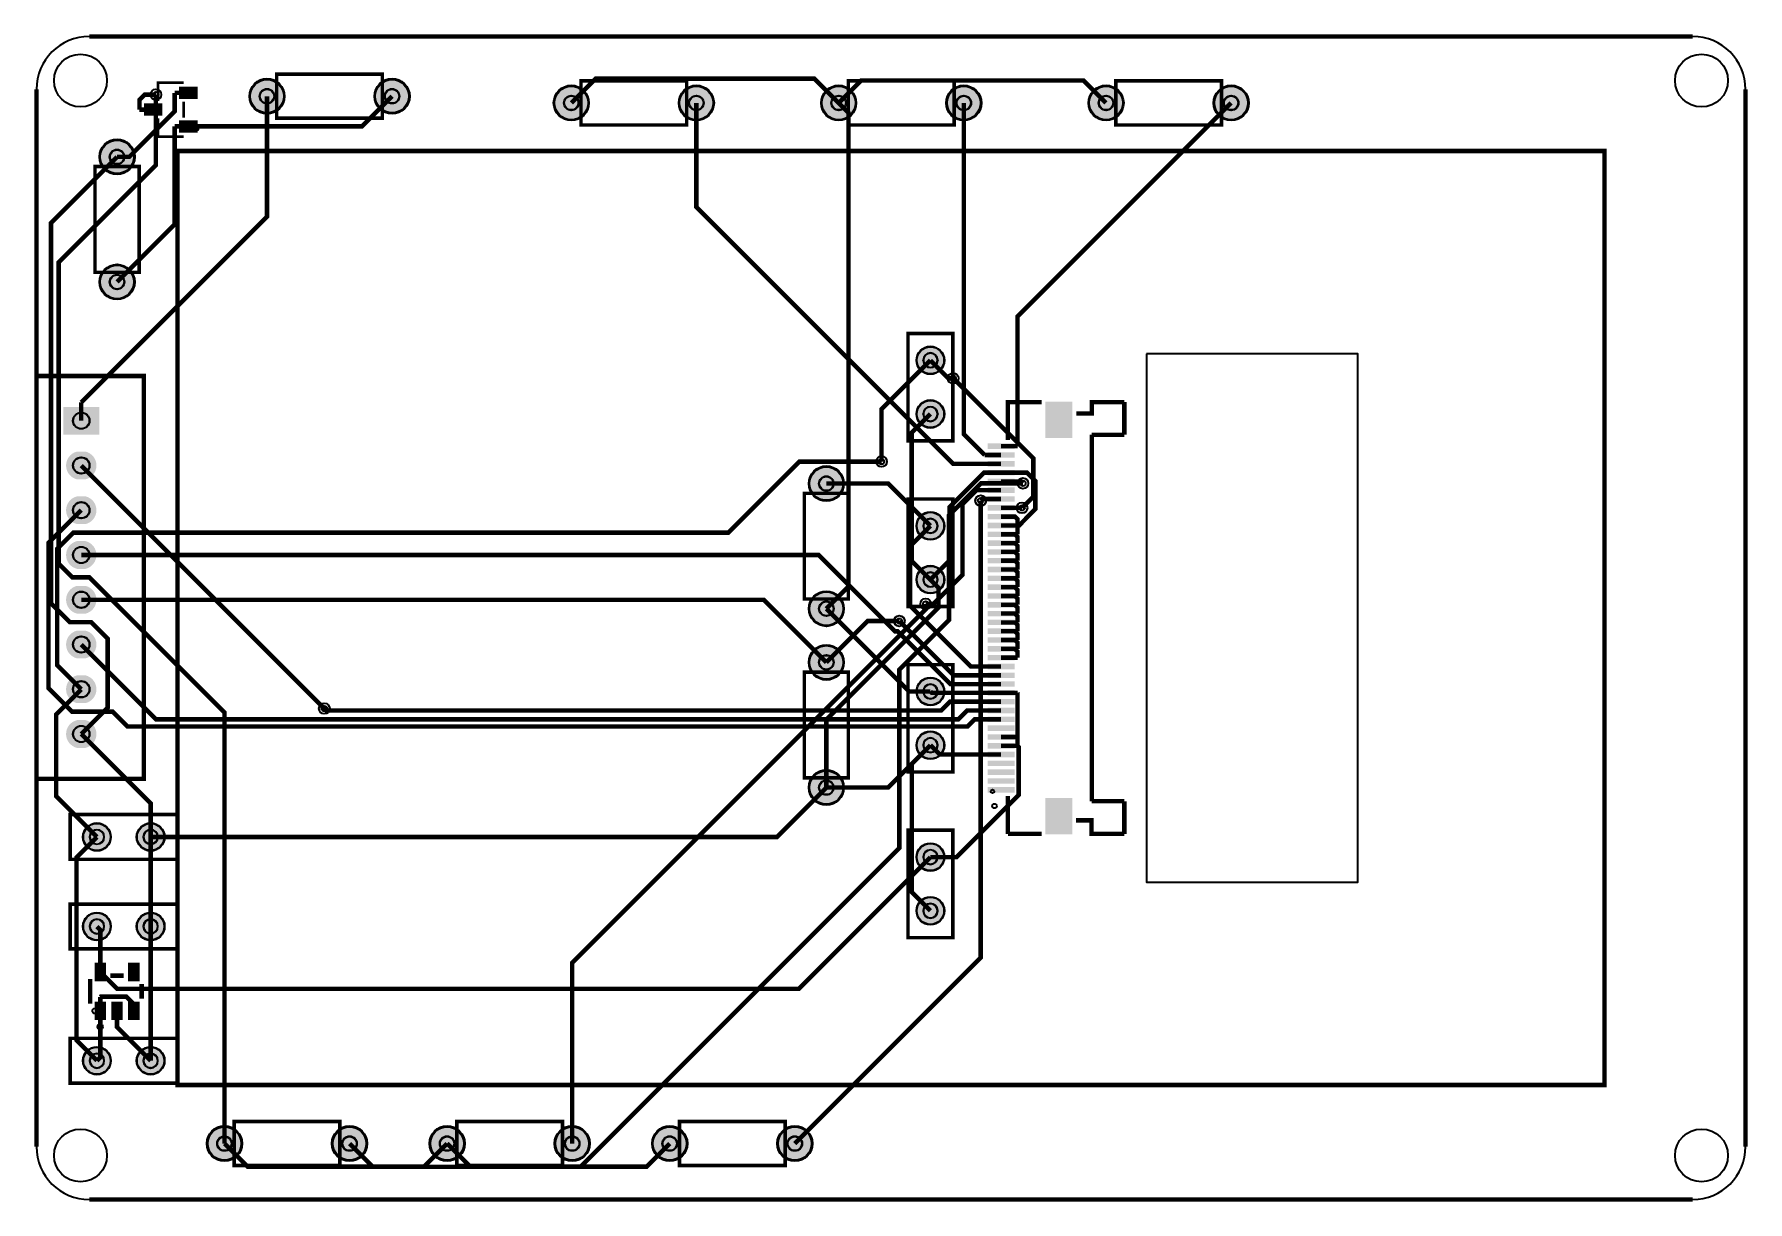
# Model space of a CAD drawing. Header units: millimetres. Extents: x -0.1 to 97.1, y -0.1 to 66.1.
import ezdxf

# ---------------------------------------------------------------- set-up
doc = ezdxf.new("R2010")
doc.units = ezdxf.units.MM
for name, color, linetype, true_color in [('BoardOutLine', 7, 'Continuous', 0xff00ff), ('BottomLayer', 7, 'Continuous', 0x0000ff), ('BottomSilkLayer', 7, 'Continuous', 0x66cc33), ('BottomSolderMaskLayer', 7, 'Continuous', 0xaa00ff), ('Document', 7, 'Continuous', 0xffffff), ('Hole', 7, 'Continuous', 0x222222), ('Multi-Layer', 7, 'Continuous', 0xc0c0c0), ('TopLayer', 7, 'Continuous', 0xff0000), ('TopPasteMaskLayer', 7, 'Continuous', 0x808080), ('TopSilkLayer', 7, 'Continuous', 0xffcc00), ('TopSolderMaskLayer', 7, 'Continuous', 0x800080)]:
    doc.layers.add(name, color=color, linetype=linetype, true_color=true_color)

msp = doc.modelspace()

# ---------------------------------------------------------------- hatches: boundary and pattern name
at = {"layer": 'BottomSolderMaskLayer'}
for points in [[(12.08, 62.611, 1), (14.082, 62.611, 1)], [(19.18, 62.611, 1), (21.182, 62.611, 1)], [(29.352, 62.23, 1), (31.354, 62.23, 1)], [(36.452, 62.23, 1), (38.454, 62.23, 1)], [(44.529, 62.23, 1), (46.53, 62.23, 1)], [(51.629, 62.23, 1), (53.63, 62.23, 1)], [(59.705, 62.23, 1), (61.707, 62.23, 1)], [(66.805, 62.23, 1), (68.807, 62.23, 1)], [(3.571, 59.17, 1), (5.573, 59.17, 1)], [(3.571, 52.07, 1), (5.573, 52.07, 1)], [(49.941, 47.625, 1), (51.532, 47.625, 1)], [(1.515, 44.983), (3.565, 44.983), (3.565, 43.409), (1.515, 43.409)], [(49.941, 44.577, 1), (51.532, 44.577, 1)], [(2.296, 40.869, -0.785398), (2.296, 42.443), (2.784, 42.443, -0.785398), (2.784, 40.869)], [(43.83, 40.628, 1), (45.832, 40.628, 1)], [(2.296, 38.329, -0.785398), (2.296, 39.903), (2.784, 39.903, -0.785398), (2.784, 38.329)], [(49.941, 38.227, 1), (51.532, 38.227, 1)], [(2.296, 35.789, -0.785398), (2.296, 37.363), (2.784, 37.363, -0.785398), (2.784, 35.789)], [(49.941, 35.179, 1), (51.532, 35.179, 1)], [(2.296, 33.249, -0.785398), (2.296, 34.823), (2.784, 34.823, -0.785398), (2.784, 33.249)], [(43.83, 33.528, 1), (45.832, 33.528, 1)], [(2.296, 30.709, -0.785398), (2.296, 32.283), (2.784, 32.283, -0.785398), (2.784, 30.709)], [(43.83, 30.48, 1), (45.832, 30.48, 1)], [(2.296, 28.169, -0.785398), (2.296, 29.743), (2.784, 29.743, -0.785398), (2.784, 28.169)], [(49.941, 28.829, 1), (51.532, 28.829, 1)], [(2.296, 25.629, -0.785398), (2.296, 27.203), (2.784, 27.203, -0.785398), (2.784, 25.629)], [(49.941, 25.781, 1), (51.532, 25.781, 1)], [(43.83, 23.38, 1), (45.832, 23.38, 1)], [(2.634, 20.574, 1), (4.224, 20.574, 1)], [(5.682, 20.574, 1), (7.272, 20.574, 1)], [(49.941, 19.431, 1), (51.532, 19.431, 1)], [(49.941, 16.383, 1), (51.532, 16.383, 1)], [(2.634, 15.494, 1), (4.224, 15.494, 1)], [(5.682, 15.494, 1), (7.272, 15.494, 1)], [(2.634, 7.874, 1), (4.224, 7.874, 1)], [(5.682, 7.874, 1), (7.272, 7.874, 1)], [(9.667, 3.175, 1), (11.669, 3.175, 1)], [(16.767, 3.175, 1), (18.769, 3.175, 1)], [(22.304, 3.175, 1), (24.305, 3.175, 1)], [(29.404, 3.175, 1), (31.405, 3.175, 1)], [(34.94, 3.175, 1), (36.942, 3.175, 1)], [(42.04, 3.175, 1), (44.042, 3.175, 1)]]:
    msp.add_hatch(color=256, dxfattribs=at).paths.add_polyline_path(points)
at = {"layer": 'Multi-Layer'}
for points in [[(12.131, 62.611, 1), (14.031, 62.611, 1)], [(19.231, 62.611, 1), (21.131, 62.611, 1)], [(29.403, 62.23, 1), (31.303, 62.23, 1)], [(36.503, 62.23, 1), (38.403, 62.23, 1)], [(44.58, 62.23, 1), (46.48, 62.23, 1)], [(51.68, 62.23, 1), (53.58, 62.23, 1)], [(59.756, 62.23, 1), (61.656, 62.23, 1)], [(66.856, 62.23, 1), (68.756, 62.23, 1)], [(3.622, 59.17, 1), (5.522, 59.17, 1)], [(3.622, 52.07, 1), (5.522, 52.07, 1)], [(49.967, 47.625, 1), (51.507, 47.625, 1)], [(1.54, 44.958), (3.54, 44.958), (3.54, 43.434), (1.54, 43.434)], [(49.967, 44.577, 1), (51.507, 44.577, 1)], [(2.302, 40.894, -0.785398), (2.302, 42.418), (2.778, 42.418, -0.785398), (2.778, 40.894)], [(43.881, 40.628, 1), (45.781, 40.628, 1)], [(2.302, 38.354, -0.785398), (2.302, 39.878), (2.778, 39.878, -0.785398), (2.778, 38.354)], [(49.967, 38.227, 1), (51.507, 38.227, 1)], [(2.302, 35.814, -0.785398), (2.302, 37.338), (2.778, 37.338, -0.785398), (2.778, 35.814)], [(49.967, 35.179, 1), (51.507, 35.179, 1)], [(2.302, 33.274, -0.785398), (2.302, 34.798), (2.778, 34.798, -0.785398), (2.778, 33.274)], [(43.881, 33.528, 1), (45.781, 33.528, 1)], [(2.302, 30.734, -0.785398), (2.302, 32.258), (2.778, 32.258, -0.785398), (2.778, 30.734)], [(43.881, 30.48, 1), (45.781, 30.48, 1)], [(2.302, 28.194, -0.785398), (2.302, 29.718), (2.778, 29.718, -0.785398), (2.778, 28.194)], [(49.967, 28.829, 1), (51.507, 28.829, 1)], [(2.302, 25.654, -0.785398), (2.302, 27.178), (2.778, 27.178, -0.785398), (2.778, 25.654)], [(49.967, 25.781, 1), (51.507, 25.781, 1)], [(43.881, 23.38, 1), (45.781, 23.38, 1)], [(2.659, 20.574, 1), (4.199, 20.574, 1)], [(5.707, 20.574, 1), (7.247, 20.574, 1)], [(49.967, 19.431, 1), (51.507, 19.431, 1)], [(49.967, 16.383, 1), (51.507, 16.383, 1)], [(2.659, 15.494, 1), (4.199, 15.494, 1)], [(5.707, 15.494, 1), (7.247, 15.494, 1)], [(2.659, 7.874, 1), (4.199, 7.874, 1)], [(5.707, 7.874, 1), (7.247, 7.874, 1)], [(9.718, 3.175, 1), (11.618, 3.175, 1)], [(16.818, 3.175, 1), (18.718, 3.175, 1)], [(22.355, 3.175, 1), (24.255, 3.175, 1)], [(29.455, 3.175, 1), (31.355, 3.175, 1)], [(34.991, 3.175, 1), (36.891, 3.175, 1)], [(42.091, 3.175, 1), (43.991, 3.175, 1)]]:
    msp.add_hatch(color=256, dxfattribs=at).paths.add_polyline_path(points)
at = {"layer": 'TopLayer'}
for points in [[(8.12, 63.124), (9.12, 63.124), (9.12, 62.474), (8.12, 62.474)], [(6.12, 62.174), (7.12, 62.174), (7.12, 61.524), (6.12, 61.524)], [(8.12, 61.224), (9.12, 61.224), (9.12, 60.574), (8.12, 60.574)], [(57.276, 43.25), (57.276, 45.25), (58.776, 45.25), (58.776, 43.25)], [(54.101, 42.6), (54.101, 42.9), (55.401, 42.9), (55.401, 42.6)], [(54.101, 42.1), (54.101, 42.4), (55.401, 42.4), (55.401, 42.1)], [(54.101, 41.6), (54.101, 41.9), (55.401, 41.9), (55.401, 41.6)], [(54.101, 41.1), (54.101, 41.4), (55.401, 41.4), (55.401, 41.1)], [(54.101, 40.6), (54.101, 40.9), (55.401, 40.9), (55.401, 40.6)], [(54.101, 40.1), (54.101, 40.4), (55.401, 40.4), (55.401, 40.1)], [(54.101, 39.6), (54.101, 39.9), (55.401, 39.9), (55.401, 39.6)], [(54.101, 39.1), (54.101, 39.4), (55.401, 39.4), (55.401, 39.1)], [(54.101, 38.6), (54.101, 38.9), (55.401, 38.9), (55.401, 38.6)], [(54.101, 38.1), (54.101, 38.4), (55.401, 38.4), (55.401, 38.1)], [(54.101, 37.6), (54.101, 37.9), (55.401, 37.9), (55.401, 37.6)], [(54.101, 37.1), (54.101, 37.4), (55.401, 37.4), (55.401, 37.1)], [(54.101, 36.6), (54.101, 36.9), (55.401, 36.9), (55.401, 36.6)], [(54.101, 36.1), (54.101, 36.4), (55.401, 36.4), (55.401, 36.1)], [(54.101, 35.6), (54.101, 35.9), (55.401, 35.9), (55.401, 35.6)], [(54.101, 35.1), (54.101, 35.4), (55.401, 35.4), (55.401, 35.1)], [(54.101, 34.6), (54.101, 34.9), (55.401, 34.9), (55.401, 34.6)], [(54.101, 34.1), (54.101, 34.4), (55.401, 34.4), (55.401, 34.1)], [(54.101, 33.6), (54.101, 33.9), (55.401, 33.9), (55.401, 33.6)], [(54.101, 33.1), (54.101, 33.4), (55.401, 33.4), (55.401, 33.1)], [(54.101, 32.6), (54.101, 32.9), (55.401, 32.9), (55.401, 32.6)], [(54.101, 32.1), (54.101, 32.4), (55.401, 32.4), (55.401, 32.1)], [(54.101, 31.6), (54.101, 31.9), (55.401, 31.9), (55.401, 31.6)], [(54.101, 31.1), (54.101, 31.4), (55.401, 31.4), (55.401, 31.1)], [(54.101, 30.6), (54.101, 30.9), (55.401, 30.9), (55.401, 30.6)], [(54.101, 30.1), (54.101, 30.4), (55.401, 30.4), (55.401, 30.1)], [(54.101, 29.6), (54.101, 29.9), (55.401, 29.9), (55.401, 29.6)], [(54.101, 29.1), (54.101, 29.4), (55.401, 29.4), (55.401, 29.1)], [(54.101, 28.6), (54.101, 28.9), (55.401, 28.9), (55.401, 28.6)], [(54.101, 28.1), (54.101, 28.4), (55.401, 28.4), (55.401, 28.1)], [(54.101, 27.6), (54.101, 27.9), (55.401, 27.9), (55.401, 27.6)], [(54.101, 27.1), (54.101, 27.4), (55.401, 27.4), (55.401, 27.1)], [(54.101, 26.6), (54.101, 26.9), (55.401, 26.9), (55.401, 26.6)], [(54.101, 26.1), (54.101, 26.4), (55.401, 26.4), (55.401, 26.1)], [(54.101, 25.6), (54.101, 25.9), (55.401, 25.9), (55.401, 25.6)], [(54.101, 25.1), (54.101, 25.4), (55.401, 25.4), (55.401, 25.1)], [(54.101, 24.6), (54.101, 24.9), (55.401, 24.9), (55.401, 24.6)], [(54.101, 24.1), (54.101, 24.4), (55.401, 24.4), (55.401, 24.1)], [(54.101, 23.6), (54.101, 23.9), (55.401, 23.9), (55.401, 23.6)], [(54.101, 23.1), (54.101, 23.4), (55.401, 23.4), (55.401, 23.1)], [(57.276, 20.75), (57.276, 22.75), (58.776, 22.75), (58.776, 20.75)], [(3.322, 13.411), (3.922, 13.411), (3.922, 12.411), (3.322, 12.411)], [(5.222, 13.411), (5.822, 13.411), (5.822, 12.411), (5.222, 12.411)], [(3.322, 11.211), (3.922, 11.211), (3.922, 10.211), (3.322, 10.211)], [(4.272, 11.211), (4.872, 11.211), (4.872, 10.211), (4.272, 10.211)], [(5.222, 11.211), (5.822, 11.211), (5.822, 10.211), (5.222, 10.211)]]:
    msp.add_hatch(color=256, dxfattribs=at).paths.add_polyline_path(points)
at = {"layer": 'TopPasteMaskLayer'}
for points in [[(8.12, 63.124), (9.12, 63.124), (9.12, 62.474), (8.12, 62.474)], [(6.12, 62.174), (7.12, 62.174), (7.12, 61.524), (6.12, 61.524)], [(8.12, 61.224), (9.12, 61.224), (9.12, 60.574), (8.12, 60.574)], [(57.276, 43.25), (57.276, 45.25), (58.776, 45.25), (58.776, 43.25)], [(54.101, 42.6), (54.101, 42.9), (55.401, 42.9), (55.401, 42.6)], [(54.101, 42.1), (54.101, 42.4), (55.401, 42.4), (55.401, 42.1)], [(54.101, 41.6), (54.101, 41.9), (55.401, 41.9), (55.401, 41.6)], [(54.101, 41.1), (54.101, 41.4), (55.401, 41.4), (55.401, 41.1)], [(54.101, 40.6), (54.101, 40.9), (55.401, 40.9), (55.401, 40.6)], [(54.101, 40.1), (54.101, 40.4), (55.401, 40.4), (55.401, 40.1)], [(54.101, 39.6), (54.101, 39.9), (55.401, 39.9), (55.401, 39.6)], [(54.101, 39.1), (54.101, 39.4), (55.401, 39.4), (55.401, 39.1)], [(54.101, 38.6), (54.101, 38.9), (55.401, 38.9), (55.401, 38.6)], [(54.101, 38.1), (54.101, 38.4), (55.401, 38.4), (55.401, 38.1)], [(54.101, 37.6), (54.101, 37.9), (55.401, 37.9), (55.401, 37.6)], [(54.101, 37.1), (54.101, 37.4), (55.401, 37.4), (55.401, 37.1)], [(54.101, 36.6), (54.101, 36.9), (55.401, 36.9), (55.401, 36.6)], [(54.101, 36.1), (54.101, 36.4), (55.401, 36.4), (55.401, 36.1)], [(54.101, 35.6), (54.101, 35.9), (55.401, 35.9), (55.401, 35.6)], [(54.101, 35.1), (54.101, 35.4), (55.401, 35.4), (55.401, 35.1)], [(54.101, 34.6), (54.101, 34.9), (55.401, 34.9), (55.401, 34.6)], [(54.101, 34.1), (54.101, 34.4), (55.401, 34.4), (55.401, 34.1)], [(54.101, 33.6), (54.101, 33.9), (55.401, 33.9), (55.401, 33.6)], [(54.101, 33.1), (54.101, 33.4), (55.401, 33.4), (55.401, 33.1)], [(54.101, 32.6), (54.101, 32.9), (55.401, 32.9), (55.401, 32.6)], [(54.101, 32.1), (54.101, 32.4), (55.401, 32.4), (55.401, 32.1)], [(54.101, 31.6), (54.101, 31.9), (55.401, 31.9), (55.401, 31.6)], [(54.101, 31.1), (54.101, 31.4), (55.401, 31.4), (55.401, 31.1)], [(54.101, 30.6), (54.101, 30.9), (55.401, 30.9), (55.401, 30.6)], [(54.101, 30.1), (54.101, 30.4), (55.401, 30.4), (55.401, 30.1)], [(54.101, 29.6), (54.101, 29.9), (55.401, 29.9), (55.401, 29.6)], [(54.101, 29.1), (54.101, 29.4), (55.401, 29.4), (55.401, 29.1)], [(54.101, 28.6), (54.101, 28.9), (55.401, 28.9), (55.401, 28.6)], [(54.101, 28.1), (54.101, 28.4), (55.401, 28.4), (55.401, 28.1)], [(54.101, 27.6), (54.101, 27.9), (55.401, 27.9), (55.401, 27.6)], [(54.101, 27.1), (54.101, 27.4), (55.401, 27.4), (55.401, 27.1)], [(54.101, 26.6), (54.101, 26.9), (55.401, 26.9), (55.401, 26.6)], [(54.101, 26.1), (54.101, 26.4), (55.401, 26.4), (55.401, 26.1)], [(54.101, 25.6), (54.101, 25.9), (55.401, 25.9), (55.401, 25.6)], [(54.101, 25.1), (54.101, 25.4), (55.401, 25.4), (55.401, 25.1)], [(54.101, 24.6), (54.101, 24.9), (55.401, 24.9), (55.401, 24.6)], [(54.101, 24.1), (54.101, 24.4), (55.401, 24.4), (55.401, 24.1)], [(54.101, 23.6), (54.101, 23.9), (55.401, 23.9), (55.401, 23.6)], [(54.101, 23.1), (54.101, 23.4), (55.401, 23.4), (55.401, 23.1)], [(57.276, 20.75), (57.276, 22.75), (58.776, 22.75), (58.776, 20.75)], [(3.322, 13.411), (3.922, 13.411), (3.922, 12.411), (3.322, 12.411)], [(5.222, 13.411), (5.822, 13.411), (5.822, 12.411), (5.222, 12.411)], [(3.322, 11.211), (3.922, 11.211), (3.922, 10.211), (3.322, 10.211)], [(4.272, 11.211), (4.872, 11.211), (4.872, 10.211), (4.272, 10.211)], [(5.222, 11.211), (5.822, 11.211), (5.822, 10.211), (5.222, 10.211)]]:
    msp.add_hatch(color=256, dxfattribs=at).paths.add_polyline_path(points)
at = {"layer": 'TopSolderMaskLayer'}
for points in [[(12.08, 62.611, 1), (14.082, 62.611, 1)], [(19.18, 62.611, 1), (21.182, 62.611, 1)], [(29.352, 62.23, 1), (31.354, 62.23, 1)], [(36.452, 62.23, 1), (38.454, 62.23, 1)], [(44.529, 62.23, 1), (46.53, 62.23, 1)], [(51.629, 62.23, 1), (53.63, 62.23, 1)], [(59.705, 62.23, 1), (61.707, 62.23, 1)], [(66.805, 62.23, 1), (68.807, 62.23, 1)], [(8.095, 63.149), (9.145, 63.149), (9.145, 62.449), (8.095, 62.449)], [(6.095, 62.2), (7.145, 62.2), (7.145, 61.499), (6.095, 61.499)], [(8.095, 61.25), (9.145, 61.25), (9.145, 60.549), (8.095, 60.549)], [(3.571, 59.17, 1), (5.573, 59.17, 1)], [(3.571, 52.07, 1), (5.573, 52.07, 1)], [(49.941, 47.625, 1), (51.532, 47.625, 1)], [(1.515, 44.983), (3.565, 44.983), (3.565, 43.409), (1.515, 43.409)], [(49.941, 44.577, 1), (51.532, 44.577, 1)], [(57.257, 43.216), (57.257, 45.284), (58.795, 45.284), (58.795, 43.216)], [(53.991, 42.594), (53.991, 42.906), (55.511, 42.906), (55.511, 42.594)], [(2.296, 40.869, -0.785398), (2.296, 42.443), (2.784, 42.443, -0.785398), (2.784, 40.869)], [(53.991, 42.094), (53.991, 42.406), (55.511, 42.406), (55.511, 42.094)], [(53.991, 41.594), (53.991, 41.906), (55.511, 41.906), (55.511, 41.594)], [(43.83, 40.628, 1), (45.832, 40.628, 1)], [(53.991, 41.094), (53.991, 41.406), (55.511, 41.406), (55.511, 41.094)], [(53.991, 40.594), (53.991, 40.906), (55.511, 40.906), (55.511, 40.594)], [(2.296, 38.329, -0.785398), (2.296, 39.903), (2.784, 39.903, -0.785398), (2.784, 38.329)], [(53.991, 40.094), (53.991, 40.406), (55.511, 40.406), (55.511, 40.094)], [(53.991, 39.594), (53.991, 39.906), (55.511, 39.906), (55.511, 39.594)], [(49.941, 38.227, 1), (51.532, 38.227, 1)], [(53.991, 39.094), (53.991, 39.406), (55.511, 39.406), (55.511, 39.094)], [(53.991, 38.594), (53.991, 38.906), (55.511, 38.906), (55.511, 38.594)], [(53.991, 38.094), (53.991, 38.406), (55.511, 38.406), (55.511, 38.094)], [(2.296, 35.789, -0.785398), (2.296, 37.363), (2.784, 37.363, -0.785398), (2.784, 35.789)], [(53.991, 37.594), (53.991, 37.906), (55.511, 37.906), (55.511, 37.594)], [(53.991, 37.094), (53.991, 37.406), (55.511, 37.406), (55.511, 37.094)], [(53.991, 36.594), (53.991, 36.906), (55.511, 36.906), (55.511, 36.594)], [(53.991, 36.094), (53.991, 36.406), (55.511, 36.406), (55.511, 36.094)], [(49.941, 35.179, 1), (51.532, 35.179, 1)], [(53.991, 35.594), (53.991, 35.906), (55.511, 35.906), (55.511, 35.594)], [(53.991, 35.094), (53.991, 35.406), (55.511, 35.406), (55.511, 35.094)], [(2.296, 33.249, -0.785398), (2.296, 34.823), (2.784, 34.823, -0.785398), (2.784, 33.249)], [(43.83, 33.528, 1), (45.832, 33.528, 1)], [(53.991, 34.594), (53.991, 34.906), (55.511, 34.906), (55.511, 34.594)], [(53.991, 34.094), (53.991, 34.406), (55.511, 34.406), (55.511, 34.094)], [(53.991, 33.594), (53.991, 33.906), (55.511, 33.906), (55.511, 33.594)], [(53.991, 33.094), (53.991, 33.406), (55.511, 33.406), (55.511, 33.094)], [(2.296, 30.709, -0.785398), (2.296, 32.283), (2.784, 32.283, -0.785398), (2.784, 30.709)], [(53.991, 32.594), (53.991, 32.906), (55.511, 32.906), (55.511, 32.594)], [(53.991, 32.094), (53.991, 32.406), (55.511, 32.406), (55.511, 32.094)], [(43.83, 30.48, 1), (45.832, 30.48, 1)], [(53.991, 31.594), (53.991, 31.906), (55.511, 31.906), (55.511, 31.594)], [(53.991, 31.094), (53.991, 31.406), (55.511, 31.406), (55.511, 31.094)], [(53.991, 30.594), (53.991, 30.906), (55.511, 30.906), (55.511, 30.594)], [(53.991, 30.094), (53.991, 30.406), (55.511, 30.406), (55.511, 30.094)], [(2.296, 28.169, -0.785398), (2.296, 29.743), (2.784, 29.743, -0.785398), (2.784, 28.169)], [(49.941, 28.829, 1), (51.532, 28.829, 1)], [(53.991, 29.594), (53.991, 29.906), (55.511, 29.906), (55.511, 29.594)], [(53.991, 29.094), (53.991, 29.406), (55.511, 29.406), (55.511, 29.094)], [(53.991, 28.594), (53.991, 28.906), (55.511, 28.906), (55.511, 28.594)], [(53.991, 28.094), (53.991, 28.406), (55.511, 28.406), (55.511, 28.094)], [(53.991, 27.594), (53.991, 27.906), (55.511, 27.906), (55.511, 27.594)], [(53.991, 27.094), (53.991, 27.406), (55.511, 27.406), (55.511, 27.094)], [(2.296, 25.629, -0.785398), (2.296, 27.203), (2.784, 27.203, -0.785398), (2.784, 25.629)], [(49.941, 25.781, 1), (51.532, 25.781, 1)], [(53.991, 26.594), (53.991, 26.906), (55.511, 26.906), (55.511, 26.594)], [(53.991, 26.094), (53.991, 26.406), (55.511, 26.406), (55.511, 26.094)], [(53.991, 25.594), (53.991, 25.906), (55.511, 25.906), (55.511, 25.594)], [(53.991, 25.094), (53.991, 25.406), (55.511, 25.406), (55.511, 25.094)], [(43.83, 23.38, 1), (45.832, 23.38, 1)], [(53.991, 24.594), (53.991, 24.906), (55.511, 24.906), (55.511, 24.594)], [(53.991, 24.094), (53.991, 24.406), (55.511, 24.406), (55.511, 24.094)], [(53.991, 23.594), (53.991, 23.906), (55.511, 23.906), (55.511, 23.594)], [(53.991, 23.094), (53.991, 23.406), (55.511, 23.406), (55.511, 23.094)], [(57.257, 20.716), (57.257, 22.784), (58.795, 22.784), (58.795, 20.716)], [(2.634, 20.574, 1), (4.224, 20.574, 1)], [(5.682, 20.574, 1), (7.272, 20.574, 1)], [(49.941, 19.431, 1), (51.532, 19.431, 1)], [(49.941, 16.383, 1), (51.532, 16.383, 1)], [(2.634, 15.494, 1), (4.224, 15.494, 1)], [(5.682, 15.494, 1), (7.272, 15.494, 1)], [(3.297, 13.436), (3.947, 13.436), (3.947, 12.386), (3.297, 12.386)], [(5.197, 13.436), (5.847, 13.436), (5.847, 12.386), (5.197, 12.386)], [(3.297, 11.236), (3.947, 11.236), (3.947, 10.186), (3.297, 10.186)], [(4.247, 11.236), (4.897, 11.236), (4.897, 10.186), (4.247, 10.186)], [(5.197, 11.236), (5.847, 11.236), (5.847, 10.186), (5.197, 10.186)], [(2.634, 7.874, 1), (4.224, 7.874, 1)], [(5.682, 7.874, 1), (7.272, 7.874, 1)], [(9.667, 3.175, 1), (11.669, 3.175, 1)], [(16.767, 3.175, 1), (18.769, 3.175, 1)], [(22.304, 3.175, 1), (24.305, 3.175, 1)], [(29.404, 3.175, 1), (31.405, 3.175, 1)], [(34.94, 3.175, 1), (36.942, 3.175, 1)], [(42.04, 3.175, 1), (44.042, 3.175, 1)]]:
    msp.add_hatch(color=256, dxfattribs=at).paths.add_polyline_path(points)

# ---------------------------------------------------------------- linework, layer by layer
at = {"layer": 'BoardOutLine', "const_width": 0.254}
for points in [[(3, 66), (94, 66)], [(0, 3), (0, 63)], [(97, 63), (97, 3)], [(94, 0), (3, 0)]]:
    msp.add_lwpolyline(points, dxfattribs=at)
at = {"layer": 'BoardOutLine'}
for centre, start, end in [((3, 63), 90, 180), ((94, 63), 360, 90), ((3, 3), 180, 270), ((94, 3), 270, 0)]:
    msp.add_arc(centre, 3, start, end, dxfattribs=at)
at = {"layer": 'BottomLayer', "const_width": 0.254}
for points in [[(10.668, 3.175), (10.668, 27.645), (3.007, 35.306), (2.038, 35.306), (1.255, 36.089), (1.255, 53.184), (6.777, 58.706), (6.777, 62.703)], [(2.54, 45.237), (13.081, 55.778), (13.081, 62.611)], [(45.53, 62.23), (46.084, 61.676), (46.084, 34.781), (44.831, 33.528)], [(4.572, 59.17), (0.819, 55.417), (0.819, 33.84), (1.893, 32.766), (3.098, 32.766), (4.037, 31.827), (4.037, 27.913), (2.54, 26.416)], [(50.737, 47.625), (47.964, 44.852), (47.964, 41.876)], [(52.026, 46.604), (56.582, 42.049), (56.582, 39.895), (55.937, 39.25)], [(2.54, 44.196), (2.54, 45.237)], [(50.737, 35.179), (49.674, 36.242), (49.674, 43.515), (50.737, 44.577)], [(2.54, 41.656), (16.336, 27.86)], [(17.768, 3.175), (19.093, 1.85), (30.877, 1.85), (48.972, 19.945), (48.972, 30.062), (51.788, 32.878), (51.788, 38.827), (53.603, 40.642), (55.987, 40.642), (55.987, 40.642)], [(43.041, 3.175), (53.591, 13.724), (53.591, 39.661)], [(44.831, 23.38), (44.831, 27.238), (51.195, 33.602), (51.195, 34.721), (50.737, 35.179)], [(30.405, 3.175), (30.405, 13.432), (50.471, 33.499), (50.471, 33.802)], [(44.831, 30.48), (47.179, 32.828), (48.972, 32.828)], [(2.54, 28.956), (1.114, 27.53), (1.114, 22.889), (3.429, 20.574)], [(2.54, 26.416), (6.477, 22.479), (6.477, 20.574)], [(50.737, 16.383), (49.686, 17.434), (49.686, 24.73), (50.737, 25.781)], [(3.429, 7.874), (2.266, 9.037), (2.266, 19.411), (3.429, 20.574)], [(6.477, 15.494), (6.477, 20.574)], [(6.477, 7.874), (6.477, 15.494)]]:
    msp.add_lwpolyline(points, dxfattribs=at)
at = {"layer": 'BottomSilkLayer', "const_width": 0.254}
msp.add_lwpolyline([(8, 59.5), (89, 59.5), (89, 6.5), (8, 6.5), (8, 59.5)], close=True, dxfattribs=at)
at = {"layer": 'BottomSolderMaskLayer'}
for points in [[(50.323, 47.628), (50.323, 47.622)], [(51.15, 47.628), (51.15, 47.622)], [(50.323, 44.58), (50.323, 44.574)], [(51.15, 44.58), (51.15, 44.574)], [(50.323, 38.23), (50.323, 38.224)], [(51.15, 38.23), (51.15, 38.224)], [(50.323, 35.182), (50.323, 35.176)], [(51.15, 35.182), (51.15, 35.176)], [(50.323, 28.832), (50.323, 28.826)], [(51.15, 28.832), (51.15, 28.826)], [(50.323, 25.784), (50.323, 25.778)], [(51.15, 25.784), (51.15, 25.778)], [(3.426, 20.987), (3.432, 20.987)], [(6.474, 20.987), (6.48, 20.987)], [(3.426, 20.161), (3.432, 20.161)], [(6.474, 20.161), (6.48, 20.161)], [(50.323, 19.434), (50.323, 19.428)], [(51.15, 19.434), (51.15, 19.428)], [(3.426, 15.907), (3.432, 15.907)], [(6.474, 15.907), (6.48, 15.907)], [(50.323, 16.386), (50.323, 16.38)], [(51.15, 16.386), (51.15, 16.38)], [(3.426, 15.081), (3.432, 15.081)], [(6.474, 15.081), (6.48, 15.081)], [(3.426, 8.287), (3.432, 8.287)], [(6.474, 8.287), (6.48, 8.287)], [(3.426, 7.461), (3.432, 7.461)], [(6.474, 7.461), (6.48, 7.461)]]:
    msp.add_lwpolyline(points, close=True, dxfattribs=at)
for centre, radius in [((13.081, 62.611), 1.001), ((20.181, 62.611), 1.001), ((30.353, 62.23), 1.001), ((37.453, 62.23), 1.001), ((45.53, 62.23), 1.001), ((52.63, 62.23), 1.001), ((60.706, 62.23), 1.001), ((67.806, 62.23), 1.001), ((13.081, 62.611), 0.421), ((20.181, 62.611), 0.421), ((30.353, 62.23), 0.421), ((37.453, 62.23), 0.421), ((45.53, 62.23), 0.421), ((52.63, 62.23), 0.421), ((60.706, 62.23), 0.421), ((67.806, 62.23), 0.421), ((4.572, 59.17), 1.001), ((4.572, 59.17), 0.421), ((4.572, 52.07), 1.001), ((4.572, 52.07), 0.421), ((50.737, 47.625), 0.795), ((50.737, 44.577), 0.795), ((2.54, 44.196), 0.469), ((2.54, 41.656), 0.469), ((44.831, 40.628), 1.001), ((44.831, 40.628), 0.421), ((2.54, 39.116), 0.469), ((50.737, 38.227), 0.795), ((2.54, 36.576), 0.469), ((50.737, 35.179), 0.795), ((2.54, 34.036), 0.469), ((44.831, 33.528), 1.001), ((44.831, 33.528), 0.421), ((2.54, 31.496), 0.469), ((44.831, 30.48), 1.001), ((44.831, 30.48), 0.421), ((2.54, 28.956), 0.469), ((50.737, 28.829), 0.795), ((2.54, 26.416), 0.469), ((50.737, 25.781), 0.795), ((44.831, 23.38), 1.001), ((44.831, 23.38), 0.421), ((3.429, 20.574), 0.795), ((6.477, 20.574), 0.795), ((50.737, 19.431), 0.795), ((50.737, 16.383), 0.795), ((3.429, 15.494), 0.795), ((6.477, 15.494), 0.795), ((3.429, 7.874), 0.795), ((6.477, 7.874), 0.795), ((10.668, 3.175), 1.001), ((17.768, 3.175), 1.001), ((23.305, 3.175), 1.001), ((30.405, 3.175), 1.001), ((35.941, 3.175), 1.001), ((43.041, 3.175), 1.001), ((10.668, 3.175), 0.421), ((17.768, 3.175), 0.421), ((23.305, 3.175), 0.421), ((30.405, 3.175), 0.421), ((35.941, 3.175), 0.421), ((43.041, 3.175), 0.421)]:
    msp.add_circle(centre, radius, dxfattribs=at)
for centre, start, end in [((50.737, 47.628), 360, 180), ((50.737, 47.622), 180, 360), ((50.737, 44.58), 360, 180), ((50.737, 44.574), 180, 360), ((50.737, 38.23), 360, 180), ((50.737, 38.224), 180, 360), ((50.737, 35.182), 360, 180), ((50.737, 35.176), 180, 360), ((50.737, 28.832), 360, 180), ((50.737, 28.826), 180, 360), ((50.737, 25.784), 360, 180), ((50.737, 25.778), 180, 360), ((3.426, 20.574), 450, 270), ((3.432, 20.574), 270, 450), ((6.474, 20.574), 450, 270), ((6.48, 20.574), 270, 450), ((50.737, 19.434), 360, 180), ((50.737, 19.428), 180, 360), ((50.737, 16.386), 360, 180), ((3.426, 15.494), 450, 270), ((3.432, 15.494), 270, 450), ((6.474, 15.494), 450, 270), ((6.48, 15.494), 270, 450), ((50.737, 16.38), 180, 360), ((3.426, 7.874), 450, 270), ((3.432, 7.874), 270, 450), ((6.474, 7.874), 450, 270), ((6.48, 7.874), 270, 450)]:
    msp.add_arc(centre, 0.413, start, end, dxfattribs=at)
at = {"layer": 'Document'}
for centre, radius in [((9.08, 60.749), 0.1), ((54.262, 23.161), 0.1), ((3.322, 10.701), 0.15)]:
    msp.add_circle(centre, radius, dxfattribs=at)
at = {"layer": 'Hole'}
for centre in [(6.777, 62.703), (52.026, 46.604), (47.964, 41.876), (55.987, 40.642), (53.591, 39.661), (55.937, 39.25), (50.471, 33.802), (48.972, 32.828), (16.336, 27.86)]:
    msp.add_circle(centre, 0.153, dxfattribs=at)
at = {"layer": 'Multi-Layer'}
for points in [[(63, 48), (63, 18), (75, 18), (75, 48)], [(50.337, 47.628), (50.337, 47.623)], [(51.137, 47.628), (51.137, 47.623)], [(50.337, 44.58), (50.337, 44.575)], [(51.137, 44.58), (51.137, 44.575)], [(50.337, 38.23), (50.337, 38.225)], [(51.137, 38.23), (51.137, 38.225)], [(50.337, 35.182), (50.337, 35.177)], [(51.137, 35.182), (51.137, 35.177)], [(50.337, 28.832), (50.337, 28.827)], [(51.137, 28.832), (51.137, 28.827)], [(50.337, 25.784), (50.337, 25.779)], [(51.137, 25.784), (51.137, 25.779)], [(3.426, 20.974), (3.432, 20.974)], [(6.474, 20.974), (6.48, 20.974)], [(3.426, 20.174), (3.432, 20.174)], [(6.474, 20.174), (6.48, 20.174)], [(50.337, 19.434), (50.337, 19.428)], [(51.137, 19.434), (51.137, 19.428)], [(3.426, 15.894), (3.432, 15.894)], [(6.474, 15.894), (6.48, 15.894)], [(50.337, 16.386), (50.337, 16.38)], [(51.137, 16.386), (51.137, 16.38)], [(3.426, 15.094), (3.432, 15.094)], [(6.474, 15.094), (6.48, 15.094)], [(3.426, 8.274), (3.432, 8.274)], [(6.474, 8.274), (6.48, 8.274)], [(3.426, 7.474), (3.432, 7.474)], [(6.474, 7.474), (6.48, 7.474)]]:
    msp.add_lwpolyline(points, close=True, dxfattribs=at)
for centre, radius in [((2.5, 63.5), 1.5), ((94.5, 63.5), 1.5), ((13.081, 62.611), 0.95), ((20.181, 62.611), 0.95), ((6.777, 62.703), 0.305), ((13.081, 62.611), 0.4), ((20.181, 62.611), 0.4), ((30.353, 62.23), 0.95), ((30.353, 62.23), 0.4), ((37.453, 62.23), 0.95), ((37.453, 62.23), 0.4), ((45.53, 62.23), 0.95), ((45.53, 62.23), 0.4), ((52.63, 62.23), 0.95), ((52.63, 62.23), 0.4), ((60.706, 62.23), 0.95), ((60.706, 62.23), 0.4), ((67.806, 62.23), 0.95), ((67.806, 62.23), 0.4), ((4.572, 59.17), 0.95), ((4.572, 59.17), 0.4), ((4.572, 52.07), 0.95), ((4.572, 52.07), 0.4), ((50.737, 47.625), 0.77), ((52.026, 46.604), 0.305), ((50.737, 44.577), 0.77), ((2.54, 44.196), 0.457), ((2.54, 41.656), 0.457), ((47.964, 41.876), 0.305), ((44.831, 40.628), 0.95), ((44.831, 40.628), 0.4), ((55.987, 40.642), 0.305), ((53.591, 39.661), 0.305), ((2.54, 39.116), 0.457), ((50.737, 38.227), 0.77), ((55.937, 39.25), 0.305), ((2.54, 36.576), 0.457), ((50.737, 35.179), 0.77), ((2.54, 34.036), 0.457), ((44.831, 33.528), 0.95), ((50.471, 33.802), 0.305), ((44.831, 33.528), 0.4), ((48.972, 32.828), 0.305), ((2.54, 31.496), 0.457), ((44.831, 30.48), 0.95), ((44.831, 30.48), 0.4), ((2.54, 28.956), 0.457), ((50.737, 28.829), 0.77), ((16.336, 27.86), 0.305), ((2.54, 26.416), 0.457), ((50.737, 25.781), 0.77), ((44.831, 23.38), 0.95), ((44.831, 23.38), 0.4), ((3.429, 20.574), 0.77), ((6.477, 20.574), 0.77), ((50.737, 19.431), 0.77), ((50.737, 16.383), 0.77), ((3.429, 15.494), 0.77), ((6.477, 15.494), 0.77), ((3.429, 7.874), 0.77), ((6.477, 7.874), 0.77), ((2.5, 2.5), 1.5), ((10.668, 3.175), 0.95), ((17.768, 3.175), 0.95), ((23.305, 3.175), 0.95), ((30.405, 3.175), 0.95), ((35.941, 3.175), 0.95), ((43.041, 3.175), 0.95), ((94.5, 2.5), 1.5), ((10.668, 3.175), 0.4), ((17.768, 3.175), 0.4), ((23.305, 3.175), 0.4), ((30.405, 3.175), 0.4), ((35.941, 3.175), 0.4), ((43.041, 3.175), 0.4)]:
    msp.add_circle(centre, radius, dxfattribs=at)
for centre, start, end in [((50.737, 47.628), 360, 180), ((50.737, 47.623), 180, 360), ((50.737, 44.58), 360, 180), ((50.737, 44.575), 180, 360), ((50.737, 38.23), 360, 180), ((50.737, 38.225), 180, 360), ((50.737, 35.182), 360, 180), ((50.737, 35.177), 180, 360), ((50.737, 28.832), 360, 180), ((50.737, 28.827), 180, 360), ((50.737, 25.784), 360, 180), ((50.737, 25.779), 180, 360), ((3.426, 20.574), 450, 270), ((3.432, 20.574), 270, 450), ((6.474, 20.574), 450, 270), ((6.48, 20.574), 270, 450), ((50.737, 19.434), 360, 180), ((50.737, 19.428), 180, 360), ((50.737, 16.386), 360, 180), ((3.426, 15.494), 450, 270), ((3.432, 15.494), 270, 450), ((6.474, 15.494), 450, 270), ((6.48, 15.494), 270, 450), ((50.737, 16.38), 180, 360), ((3.426, 7.874), 450, 270), ((3.432, 7.874), 270, 450), ((6.474, 7.874), 450, 270), ((6.48, 7.874), 270, 450)]:
    msp.add_arc(centre, 0.4, start, end, dxfattribs=at)
at = {"layer": 'TopLayer', "const_width": 0.254}
for points in [[(45.53, 62.23), (44.153, 63.607), (31.729, 63.607), (30.353, 62.23)], [(60.706, 62.23), (59.427, 63.509), (46.808, 63.509), (45.53, 62.23)], [(4.572, 59.17), (5.267, 59.17), (7.841, 61.744), (7.841, 62.799)], [(6.777, 62.703), (6.146, 62.703), (5.841, 62.398), (5.841, 61.849)], [(8.62, 62.799), (7.841, 62.799)], [(20.181, 62.611), (18.469, 60.899), (8.62, 60.899)], [(37.453, 62.23), (37.453, 56.323), (52.026, 41.75), (54.751, 41.75)], [(52.63, 62.23), (52.63, 43.442), (53.821, 42.25)], [(67.806, 62.23), (55.68, 50.104), (55.68, 42.75)], [(6.62, 61.849), (5.841, 61.849)], [(4.572, 52.07), (7.841, 55.339), (7.841, 60.899)], [(8.62, 60.899), (7.841, 60.899)], [(52.026, 46.604), (51.757, 46.604), (50.737, 47.625)], [(54.751, 42.75), (55.68, 42.75)], [(2.54, 28.956), (1.169, 30.327), (1.169, 36.918), (2.097, 37.846), (39.267, 37.846), (43.296, 41.876), (47.964, 41.876)], [(54.751, 42.25), (53.821, 42.25)], [(53.821, 41.25), (53.774, 41.25), (51.824, 39.3), (51.824, 36.266), (50.737, 35.179)], [(54.751, 41.25), (53.821, 41.25)], [(54.751, 41.25), (55.68, 41.25)], [(54.751, 40.75), (55.88, 40.75), (55.987, 40.642)], [(55.68, 38.25), (55.766, 38.25), (56.689, 39.174), (56.689, 40.769), (56.208, 41.25), (55.68, 41.25)], [(44.831, 40.628), (48.336, 40.628), (50.737, 38.227)], [(53.821, 40.25), (53.351, 40.25), (52.555, 39.455), (52.555, 35.446), (50.911, 33.802), (50.471, 33.802)], [(53.591, 39.661), (53.679, 39.75), (54.751, 39.75)], [(54.751, 40.25), (53.821, 40.25)], [(2.54, 39.116), (0.678, 37.254), (0.678, 29.012), (2.004, 27.686), (4.316, 27.686), (5.159, 26.843), (52.844, 26.843), (53.251, 27.25), (54.751, 27.25)], [(54.751, 39.25), (55.937, 39.25)], [(54.751, 30.25), (53.021, 30.25), (49.588, 33.683), (49.588, 37.078), (50.737, 38.227)], [(54.751, 38.75), (55.535, 38.75), (55.68, 38.605), (55.68, 38.25)], [(54.751, 38.25), (55.664, 38.25)], [(54.751, 38.25), (55.68, 38.25)], [(55.664, 38.25), (55.68, 38.235), (55.68, 37.75)], [(54.751, 37.75), (55.215, 37.75)], [(54.751, 37.25), (55.215, 37.25)], [(55.215, 37.75), (55.535, 37.75)], [(55.215, 37.25), (55.535, 37.25)], [(55.535, 37.75), (55.68, 37.75)], [(55.535, 37.75), (55.68, 37.605), (55.68, 37.25)], [(55.535, 37.25), (55.68, 37.25)], [(55.535, 37.25), (55.68, 37.105), (55.68, 36.75)], [(2.54, 36.576), (44.395, 36.576), (48.729, 32.242), (48.884, 32.242), (51.876, 29.25), (54.751, 29.25)], [(54.751, 36.75), (55.215, 36.75)], [(54.751, 36.25), (55.215, 36.25)], [(55.215, 36.75), (55.535, 36.75)], [(55.215, 36.25), (55.535, 36.25)], [(55.535, 36.75), (55.68, 36.75)], [(55.535, 36.75), (55.68, 36.605), (55.68, 36.25)], [(55.535, 36.25), (55.68, 36.25)], [(55.535, 36.25), (55.68, 36.105), (55.68, 35.75)], [(54.751, 35.75), (55.215, 35.75)], [(54.751, 35.25), (55.215, 35.25)], [(55.215, 35.75), (55.535, 35.75)], [(55.215, 35.25), (55.535, 35.25)], [(55.535, 35.75), (55.68, 35.75)], [(55.535, 35.75), (55.68, 35.605), (55.68, 35.25)], [(55.535, 35.25), (55.68, 35.25)], [(55.535, 35.25), (55.68, 35.105), (55.68, 34.75)], [(44.831, 30.48), (41.275, 34.036), (2.54, 34.036)], [(54.751, 34.75), (55.215, 34.75)], [(54.751, 34.25), (55.215, 34.25)], [(55.215, 34.75), (55.535, 34.75)], [(55.215, 34.25), (55.535, 34.25)], [(55.535, 34.75), (55.68, 34.75)], [(55.535, 34.75), (55.68, 34.605), (55.68, 34.25)], [(55.535, 34.25), (55.68, 34.25)], [(55.535, 34.25), (55.68, 34.105), (55.68, 33.75)], [(44.831, 33.528), (49.53, 28.829), (50.737, 28.829)], [(54.751, 33.75), (55.215, 33.75)], [(54.751, 33.25), (55.215, 33.25)], [(55.215, 33.75), (55.535, 33.75)], [(55.215, 33.25), (55.535, 33.25)], [(55.535, 33.75), (55.68, 33.75)], [(55.535, 33.75), (55.68, 33.605), (55.68, 33.25)], [(55.535, 33.25), (55.68, 33.25)], [(55.535, 33.25), (55.68, 33.105), (55.68, 32.75)], [(48.972, 32.828), (52.049, 29.75), (54.751, 29.75)], [(54.751, 32.75), (55.215, 32.75)], [(54.751, 32.25), (55.215, 32.25)], [(55.215, 32.75), (55.535, 32.75)], [(55.215, 32.25), (55.535, 32.25)], [(55.535, 32.75), (55.68, 32.75)], [(55.535, 32.75), (55.68, 32.605), (55.68, 32.25)], [(55.535, 32.25), (55.68, 32.25)], [(55.535, 32.25), (55.68, 32.105), (55.68, 31.75)], [(2.54, 31.496), (6.786, 27.25), (52.325, 27.25), (52.825, 27.75), (54.751, 27.75)], [(54.751, 31.75), (55.215, 31.75)], [(54.751, 31.25), (55.215, 31.25)], [(55.215, 31.75), (55.535, 31.75)], [(55.215, 31.25), (55.535, 31.25)], [(55.535, 31.75), (55.68, 31.75)], [(55.535, 31.75), (55.68, 31.605), (55.68, 31.25)], [(55.535, 31.25), (55.68, 31.25)], [(55.535, 31.25), (55.68, 31.105), (55.68, 30.75)], [(54.751, 30.75), (55.68, 30.75)], [(54.751, 28.25), (51.838, 28.25), (51.34, 27.752), (16.445, 27.752), (16.336, 27.86)], [(54.751, 28.75), (50.816, 28.75), (50.737, 28.829)], [(54.751, 28.75), (55.68, 28.75)], [(55.68, 26.25), (55.681, 26.252), (55.681, 28.748), (55.68, 28.75)], [(54.751, 26.25), (55.579, 26.25)], [(55.579, 26.25), (55.68, 26.25)], [(55.68, 26.25), (55.68, 25.75)], [(44.831, 23.38), (48.336, 23.38), (50.737, 25.781)], [(54.751, 25.25), (51.268, 25.25), (50.737, 25.781)], [(50.737, 19.431), (52.219, 19.431), (55.749, 22.96), (55.749, 25.681), (55.68, 25.75)], [(54.751, 25.75), (55.68, 25.75)], [(6.477, 20.574), (42.025, 20.574), (44.831, 23.38)], [(50.737, 19.431), (43.261, 11.955), (4.578, 11.955), (3.622, 12.911)], [(3.622, 12.911), (3.622, 15.301), (3.429, 15.494)], [(3.622, 10.711), (3.622, 8.067), (3.429, 7.874)], [(3.622, 11.49), (3.643, 11.51), (5.1, 11.51), (5.522, 11.089), (5.522, 10.711)], [(3.622, 11.101), (3.622, 11.49)], [(3.622, 11.101), (3.622, 10.711)], [(4.572, 10.711), (4.572, 9.779), (6.477, 7.874)], [(23.305, 3.175), (21.99, 1.861), (11.982, 1.861), (10.668, 3.175)], [(35.941, 3.175), (34.629, 1.863), (24.616, 1.863), (23.305, 3.175)]]:
    msp.add_lwpolyline(points, dxfattribs=at)
at = {"layer": 'TopSilkLayer'}
for points, const_width in [([(8.346, 63.375), (6.894, 63.375), (6.894, 62.344)], 0.152), ([(8.346, 62.305), (8.346, 61.394)], 0.152), ([(8.346, 60.323), (6.894, 60.323), (6.894, 61.355)], 0.152), ([(0, 25.908), (0, 23.876), (6.096, 23.876), (6.096, 46.736), (0, 46.736), (0, 44.704)], 0.254), ([(56.682, 45.25), (55.135, 45.25), (55.135, 43.11)], 0.254), ([(57.044, 45.25), (56.682, 45.25)], 0.254), ([(61.746, 45.25), (59.898, 45.25), (59.898, 44.61), (59.018, 44.61)], 0.254), ([(61.746, 45.25), (61.746, 43.4)], 0.254), ([(0, 43.688), (0, 26.924)], 0.254), ([(59.896, 22.6), (59.896, 43.4)], 0.254), ([(61.746, 43.4), (59.896, 43.4)], 0.254), ([(55.135, 22.89), (55.135, 20.75)], 0.254), ([(61.746, 22.6), (59.896, 22.6)], 0.254), ([(61.746, 20.75), (61.746, 22.6)], 0.254), ([(61.746, 20.75), (59.878, 20.75), (59.878, 21.52), (58.998, 21.52)], 0.254), ([(56.682, 20.75), (55.135, 20.75)], 0.254), ([(57.044, 20.75), (56.54, 20.75)], 0.254), ([(4.191, 12.7), (4.953, 12.7)], 0.254), ([(3.048, 12.51), (3.048, 11.113)], 0.254), ([(5.969, 12.233), (5.969, 11.389)], 0.254)]:
    msp.add_lwpolyline(points, dxfattribs=dict(at, const_width=const_width))
for points, const_width in [([(19.631, 61.361), (19.631, 63.861), (13.631, 63.861), (13.631, 61.361), (19.631, 61.361)], 0.2), ([(36.903, 60.98), (36.903, 63.48), (30.903, 63.48), (30.903, 60.98), (36.903, 60.98)], 0.2), ([(52.08, 60.98), (52.08, 63.48), (46.08, 63.48), (46.08, 60.98), (52.08, 60.98)], 0.2), ([(67.256, 60.98), (67.256, 63.48), (61.256, 63.48), (61.256, 60.98), (67.256, 60.98)], 0.2), ([(5.822, 58.62), (3.322, 58.62), (3.322, 52.62), (5.822, 52.62), (5.822, 58.62)], 0.2), ([(52.007, 43.053), (52.007, 49.149), (49.467, 49.149), (49.467, 43.053), (52.007, 43.053)], 0.201), ([(46.081, 40.078), (43.581, 40.078), (43.581, 34.078), (46.081, 34.078), (46.081, 40.078)], 0.2), ([(52.007, 33.655), (52.007, 39.751), (49.467, 39.751), (49.467, 33.655), (52.007, 33.655)], 0.201), ([(52.007, 24.257), (52.007, 30.353), (49.467, 30.353), (49.467, 24.257), (52.007, 24.257)], 0.201), ([(43.581, 23.93), (46.081, 23.93), (46.081, 29.93), (43.581, 29.93), (43.581, 23.93)], 0.2), ([(8.001, 21.844), (1.905, 21.844), (1.905, 19.304), (8.001, 19.304), (8.001, 21.844)], 0.201), ([(52.007, 14.859), (52.007, 20.955), (49.467, 20.955), (49.467, 14.859), (52.007, 14.859)], 0.201), ([(8.001, 16.764), (1.905, 16.764), (1.905, 14.224), (8.001, 14.224), (8.001, 16.764)], 0.201), ([(8.001, 9.144), (1.905, 9.144), (1.905, 6.604), (8.001, 6.604), (8.001, 9.144)], 0.201), ([(17.218, 1.925), (17.218, 4.425), (11.218, 4.425), (11.218, 1.925), (17.218, 1.925)], 0.2), ([(29.855, 1.925), (29.855, 4.425), (23.855, 4.425), (23.855, 1.925), (29.855, 1.925)], 0.2), ([(42.491, 1.925), (42.491, 4.425), (36.491, 4.425), (36.491, 1.925), (42.491, 1.925)], 0.2)]:
    msp.add_lwpolyline(points, close=True, dxfattribs=dict(at, const_width=const_width))
for centre, radius in [((54.373, 22.332), 0.127), ((3.612, 9.801), 0.15)]:
    msp.add_circle(centre, radius, dxfattribs=at)
at = {"layer": 'TopSolderMaskLayer'}
for points in [[(50.323, 47.628), (50.323, 47.622)], [(51.15, 47.628), (51.15, 47.622)], [(50.323, 44.58), (50.323, 44.574)], [(51.15, 44.58), (51.15, 44.574)], [(50.323, 38.23), (50.323, 38.224)], [(51.15, 38.23), (51.15, 38.224)], [(50.323, 35.182), (50.323, 35.176)], [(51.15, 35.182), (51.15, 35.176)], [(50.323, 28.832), (50.323, 28.826)], [(51.15, 28.832), (51.15, 28.826)], [(50.323, 25.784), (50.323, 25.778)], [(51.15, 25.784), (51.15, 25.778)], [(3.426, 20.987), (3.432, 20.987)], [(6.474, 20.987), (6.48, 20.987)], [(3.426, 20.161), (3.432, 20.161)], [(6.474, 20.161), (6.48, 20.161)], [(50.323, 19.434), (50.323, 19.428)], [(51.15, 19.434), (51.15, 19.428)], [(3.426, 15.907), (3.432, 15.907)], [(6.474, 15.907), (6.48, 15.907)], [(50.323, 16.386), (50.323, 16.38)], [(51.15, 16.386), (51.15, 16.38)], [(3.426, 15.081), (3.432, 15.081)], [(6.474, 15.081), (6.48, 15.081)], [(3.426, 8.287), (3.432, 8.287)], [(6.474, 8.287), (6.48, 8.287)], [(3.426, 7.461), (3.432, 7.461)], [(6.474, 7.461), (6.48, 7.461)]]:
    msp.add_lwpolyline(points, close=True, dxfattribs=at)
for centre, radius in [((13.081, 62.611), 1.001), ((20.181, 62.611), 1.001), ((30.353, 62.23), 1.001), ((37.453, 62.23), 1.001), ((45.53, 62.23), 1.001), ((52.63, 62.23), 1.001), ((60.706, 62.23), 1.001), ((67.806, 62.23), 1.001), ((13.081, 62.611), 0.421), ((20.181, 62.611), 0.421), ((30.353, 62.23), 0.421), ((37.453, 62.23), 0.421), ((45.53, 62.23), 0.421), ((52.63, 62.23), 0.421), ((60.706, 62.23), 0.421), ((67.806, 62.23), 0.421), ((4.572, 59.17), 1.001), ((4.572, 59.17), 0.421), ((4.572, 52.07), 1.001), ((4.572, 52.07), 0.421), ((50.737, 47.625), 0.795), ((50.737, 44.577), 0.795), ((2.54, 44.196), 0.469), ((2.54, 41.656), 0.469), ((44.831, 40.628), 1.001), ((44.831, 40.628), 0.421), ((2.54, 39.116), 0.469), ((50.737, 38.227), 0.795), ((2.54, 36.576), 0.469), ((50.737, 35.179), 0.795), ((2.54, 34.036), 0.469), ((44.831, 33.528), 1.001), ((44.831, 33.528), 0.421), ((2.54, 31.496), 0.469), ((44.831, 30.48), 1.001), ((44.831, 30.48), 0.421), ((2.54, 28.956), 0.469), ((50.737, 28.829), 0.795), ((2.54, 26.416), 0.469), ((50.737, 25.781), 0.795), ((44.831, 23.38), 1.001), ((44.831, 23.38), 0.421), ((3.429, 20.574), 0.795), ((6.477, 20.574), 0.795), ((50.737, 19.431), 0.795), ((50.737, 16.383), 0.795), ((3.429, 15.494), 0.795), ((6.477, 15.494), 0.795), ((3.429, 7.874), 0.795), ((6.477, 7.874), 0.795), ((10.668, 3.175), 1.001), ((17.768, 3.175), 1.001), ((23.305, 3.175), 1.001), ((30.405, 3.175), 1.001), ((35.941, 3.175), 1.001), ((43.041, 3.175), 1.001), ((10.668, 3.175), 0.421), ((17.768, 3.175), 0.421), ((23.305, 3.175), 0.421), ((30.405, 3.175), 0.421), ((35.941, 3.175), 0.421), ((43.041, 3.175), 0.421)]:
    msp.add_circle(centre, radius, dxfattribs=at)
for centre, start, end in [((50.737, 47.628), 360, 180), ((50.737, 47.622), 180, 360), ((50.737, 44.58), 360, 180), ((50.737, 44.574), 180, 360), ((50.737, 38.23), 360, 180), ((50.737, 38.224), 180, 360), ((50.737, 35.182), 360, 180), ((50.737, 35.176), 180, 360), ((50.737, 28.832), 360, 180), ((50.737, 28.826), 180, 360), ((50.737, 25.784), 360, 180), ((50.737, 25.778), 180, 360), ((3.426, 20.574), 450, 270), ((3.432, 20.574), 270, 450), ((6.474, 20.574), 450, 270), ((6.48, 20.574), 270, 450), ((50.737, 19.434), 360, 180), ((50.737, 19.428), 180, 360), ((50.737, 16.386), 360, 180), ((3.426, 15.494), 450, 270), ((3.432, 15.494), 270, 450), ((6.474, 15.494), 450, 270), ((6.48, 15.494), 270, 450), ((50.737, 16.38), 180, 360), ((3.426, 7.874), 450, 270), ((3.432, 7.874), 270, 450), ((6.474, 7.874), 450, 270), ((6.48, 7.874), 270, 450)]:
    msp.add_arc(centre, 0.413, start, end, dxfattribs=at)

doc.saveas('drawing.dxf')
